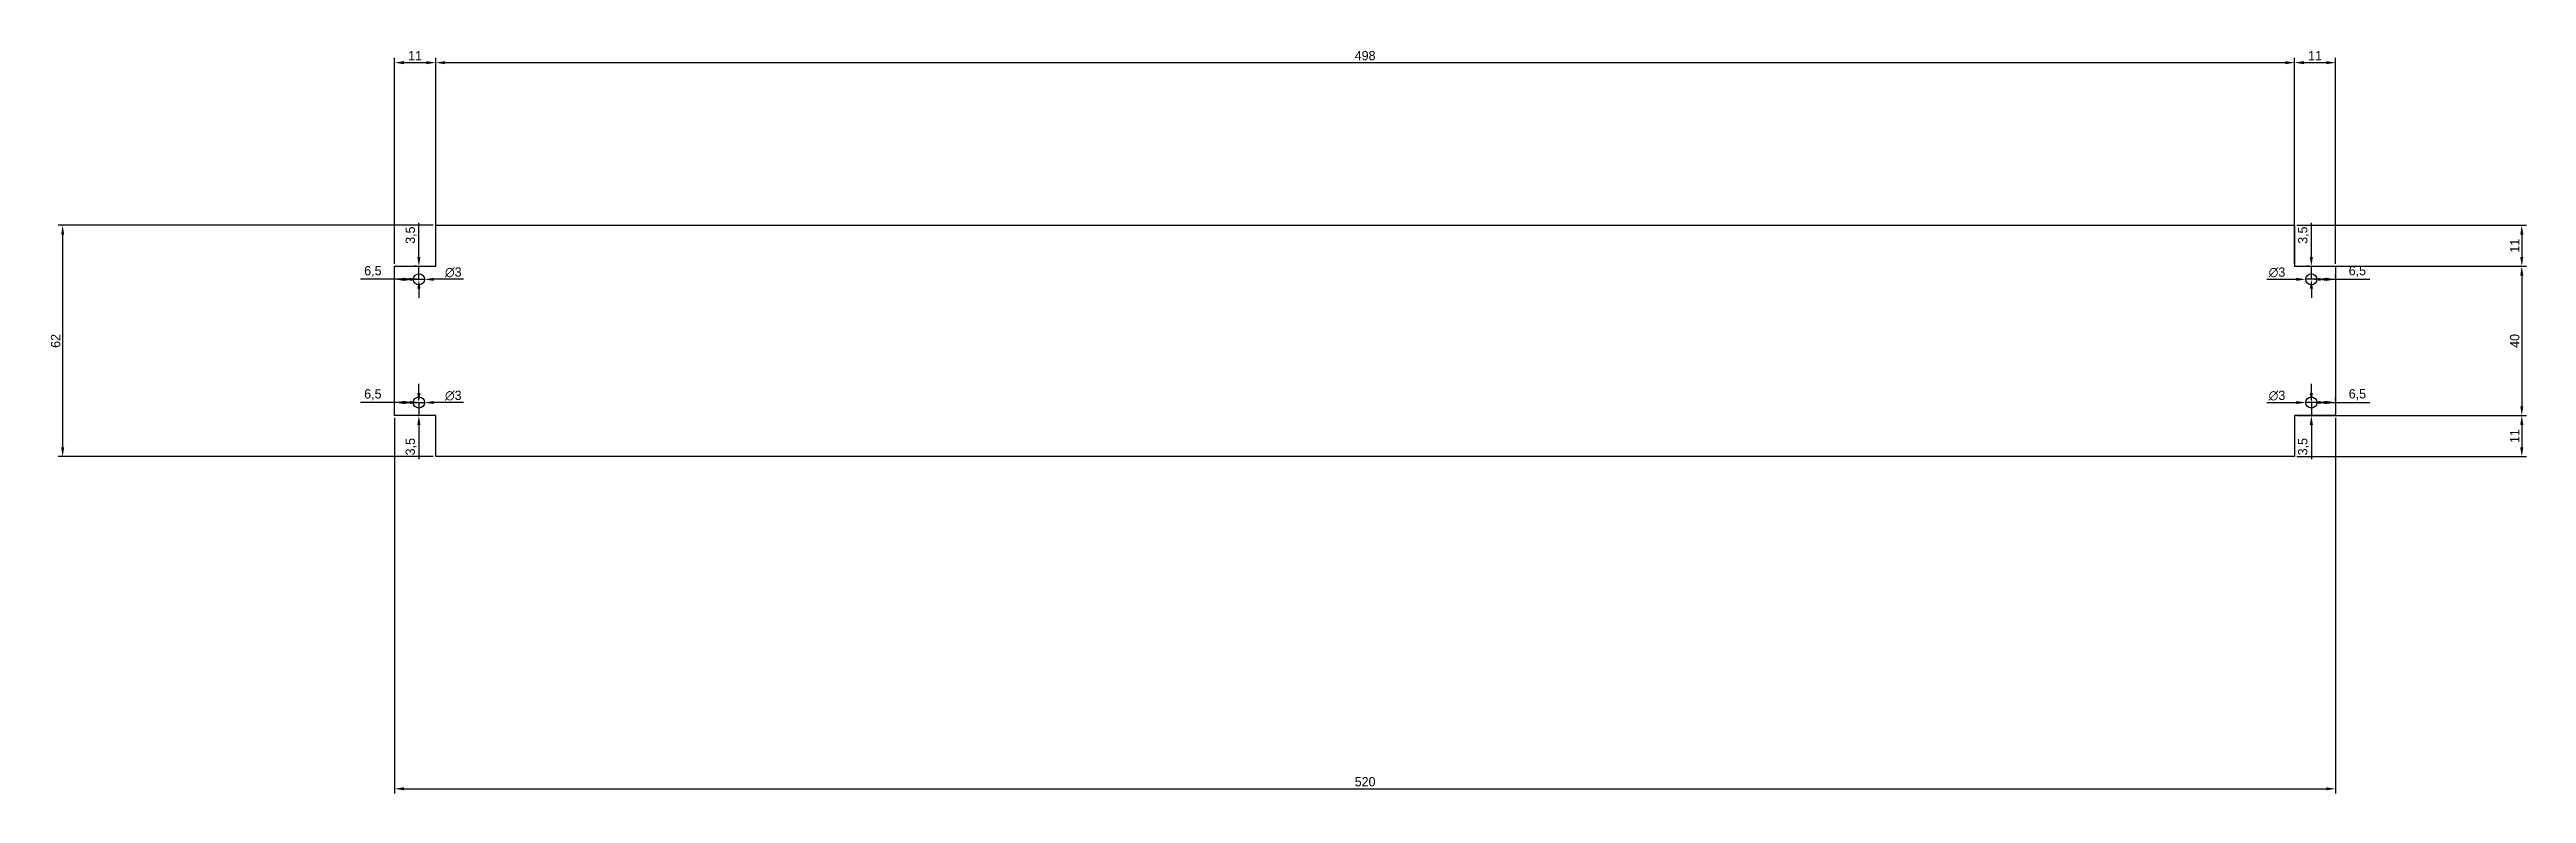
# Model space of a CAD drawing. Header units: millimetres. Extents: x 1308 to 1972, y 722 to 922.
import ezdxf

# ---------------------------------------------------------------- set-up
doc = ezdxf.new("R2010")
doc.units = ezdxf.units.MM
doc.layers.get('Defpoints').update_dxf_attribs({"color": 4})
doc.dimstyles.new('ISO-25', dxfattribs={"dimtxt": 2.5, "dimasz": 2.5, "dimexe": 1.25, "dimexo": 0.625, "dimtad": 1, "dimtxsty": 'Standard', "dimcen": 2.5, "dimadec": 0, "dimazin": 0, "dimtfac": 1, "dimtmove": 0, "dimatfit": 3, "dimfxl": 1, "dimarcsym": 0})

# ---------------------------------------------------------------- blocks, each defined once
blk = doc.blocks.new('*D1')
at = {"layer": 'Defpoints', "color": 0, "lineweight": -2, "transparency": 16777216}
for p, q in [((1411.18, 874.6), (1310.63, 874.6)), ((1311.88, 815.1), (1311.88, 872.1)), ((1411.18, 812.6), (1310.63, 812.6))]:
    blk.add_line(p, q, dxfattribs=at)
at = {"layer": 'Defpoints', "color": 0, "transparency": 16777216}
for p in [(1311.88, 874.6), (1411.81, 874.6), (1411.81, 812.6)]:
    blk.add_point(p, dxfattribs=at)
for points in [[(1311.46, 872.1), (1312.29, 872.1), (1311.88, 874.6)], [(1311.46, 815.1), (1312.29, 815.1), (1311.88, 812.6)]]:
    blk.add_solid(points, dxfattribs=at)
at = {"layer": 'Defpoints', "color": 0, "transparency": 16777216, "insert": (1310, 843.6), "char_height": 2.5, "attachment_point": 5, "rotation": 90}
blk.add_mtext('62', dxfattribs=at)
blk = doc.blocks.new('*D2')
at = {"layer": 'Defpoints', "color": 0, "lineweight": -2, "transparency": 16777216}
for p, q in [((1400.81, 822.97), (1400.81, 722.35)), ((1920.81, 822.97), (1920.81, 722.35)), ((1403.31, 723.6), (1918.31, 723.6))]:
    blk.add_line(p, q, dxfattribs=at)
at = {"layer": 'Defpoints', "color": 0, "transparency": 16777216}
for p in [(1400.81, 823.6), (1920.81, 823.6), (1920.81, 723.6)]:
    blk.add_point(p, dxfattribs=at)
for points in [[(1403.31, 724.02), (1403.31, 723.19), (1400.81, 723.6)], [(1918.31, 724.02), (1918.31, 723.19), (1920.81, 723.6)]]:
    blk.add_solid(points, dxfattribs=at)
at = {"layer": 'Defpoints', "color": 0, "transparency": 16777216, "insert": (1660.81, 725.48), "char_height": 2.5, "attachment_point": 5}
blk.add_mtext('520', dxfattribs=at)
blk = doc.blocks.new('*D3')
at = {"layer": 'Defpoints', "color": 0, "lineweight": -2, "transparency": 16777216}
for p, q in [((1411.81, 875.22), (1411.81, 919.4)), ((1414.31, 918.15), (1907.31, 918.15)), ((1909.81, 875.22), (1909.81, 919.4))]:
    blk.add_line(p, q, dxfattribs=at)
at = {"layer": 'Defpoints', "color": 0, "transparency": 16777216}
for p in [(1909.81, 918.15), (1411.81, 874.6), (1909.81, 874.6)]:
    blk.add_point(p, dxfattribs=at)
for points in [[(1414.31, 918.57), (1414.31, 917.73), (1411.81, 918.15)], [(1907.31, 918.57), (1907.31, 917.73), (1909.81, 918.15)]]:
    blk.add_solid(points, dxfattribs=at)
at = {"layer": 'Defpoints', "color": 0, "transparency": 16777216, "insert": (1660.81, 920.02), "char_height": 2.5, "attachment_point": 5}
blk.add_mtext('498', dxfattribs=at)
blk = doc.blocks.new('*D4')
at = {"layer": 'Defpoints', "color": 0, "lineweight": -2, "transparency": 16777216}
for p, q in [((1400.81, 864.22), (1400.81, 919.4)), ((1403.31, 918.15), (1409.31, 918.15)), ((1411.81, 864.22), (1411.81, 919.4))]:
    blk.add_line(p, q, dxfattribs=at)
at = {"layer": 'Defpoints', "color": 0, "transparency": 16777216}
for p in [(1411.81, 918.15), (1400.81, 863.6), (1411.81, 863.6)]:
    blk.add_point(p, dxfattribs=at)
for points in [[(1403.31, 918.57), (1403.31, 917.73), (1400.81, 918.15)], [(1409.31, 918.57), (1409.31, 917.73), (1411.81, 918.15)]]:
    blk.add_solid(points, dxfattribs=at)
at = {"layer": 'Defpoints', "color": 0, "transparency": 16777216, "insert": (1406.31, 920.02), "char_height": 2.5, "attachment_point": 5}
blk.add_mtext('11', dxfattribs=at)
blk = doc.blocks.new('*D5')
at = {"layer": 'Defpoints', "color": 0, "lineweight": -2, "transparency": 16777216}
for p, q in [((1909.81, 864.22), (1909.81, 919.4)), ((1912.31, 918.15), (1918.31, 918.15)), ((1920.81, 864.22), (1920.81, 919.4))]:
    blk.add_line(p, q, dxfattribs=at)
at = {"layer": 'Defpoints', "color": 0, "transparency": 16777216}
for p in [(1920.81, 918.15), (1909.81, 863.6), (1920.81, 863.6)]:
    blk.add_point(p, dxfattribs=at)
for points in [[(1912.31, 918.57), (1912.31, 917.73), (1909.81, 918.15)], [(1918.31, 918.57), (1918.31, 917.73), (1920.81, 918.15)]]:
    blk.add_solid(points, dxfattribs=at)
at = {"layer": 'Defpoints', "color": 0, "transparency": 16777216, "insert": (1915.31, 920.02), "char_height": 2.5, "attachment_point": 5}
blk.add_mtext('11', dxfattribs=at)
blk = doc.blocks.new('*D6')
at = {"layer": 'Defpoints', "color": 0, "lineweight": -2, "transparency": 16777216}
for p, q in [((1921.43, 863.6), (1971.94, 863.6)), ((1970.69, 861.1), (1970.69, 826.1)), ((1921.43, 823.6), (1971.94, 823.6))]:
    blk.add_line(p, q, dxfattribs=at)
at = {"layer": 'Defpoints', "color": 0, "transparency": 16777216}
for p in [(1920.81, 863.6), (1920.81, 823.6), (1970.69, 823.6)]:
    blk.add_point(p, dxfattribs=at)
for points in [[(1970.27, 861.1), (1971.11, 861.1), (1970.69, 863.6)], [(1970.27, 826.1), (1971.11, 826.1), (1970.69, 823.6)]]:
    blk.add_solid(points, dxfattribs=at)
at = {"layer": 'Defpoints', "color": 0, "transparency": 16777216, "insert": (1968.81, 843.6), "char_height": 2.5, "attachment_point": 5, "rotation": 90}
blk.add_mtext('40', dxfattribs=at)
blk = doc.blocks.new('*D7')
at = {"layer": 'Defpoints', "color": 0, "lineweight": -2, "transparency": 16777216}
for p, q in [((1910.43, 874.6), (1971.94, 874.6)), ((1970.69, 872.1), (1970.69, 866.1)), ((1910.43, 863.6), (1971.94, 863.6))]:
    blk.add_line(p, q, dxfattribs=at)
at = {"layer": 'Defpoints', "color": 0, "transparency": 16777216}
for p in [(1909.81, 874.6), (1909.81, 863.6), (1970.69, 863.6)]:
    blk.add_point(p, dxfattribs=at)
for points in [[(1970.27, 872.1), (1971.11, 872.1), (1970.69, 874.6)], [(1970.27, 866.1), (1971.11, 866.1), (1970.69, 863.6)]]:
    blk.add_solid(points, dxfattribs=at)
at = {"layer": 'Defpoints', "color": 0, "transparency": 16777216, "insert": (1968.81, 869.1), "char_height": 2.5, "attachment_point": 5, "rotation": 90}
blk.add_mtext('11', dxfattribs=at)
blk = doc.blocks.new('*D8')
at = {"layer": 'Defpoints', "color": 0, "lineweight": -2, "transparency": 16777216}
for p, q in [((1910.43, 823.6), (1971.94, 823.6)), ((1970.69, 821.1), (1970.69, 815.1)), ((1910.43, 812.6), (1971.94, 812.6))]:
    blk.add_line(p, q, dxfattribs=at)
at = {"layer": 'Defpoints', "color": 0, "transparency": 16777216}
for p in [(1909.81, 823.6), (1909.81, 812.6), (1970.69, 812.6)]:
    blk.add_point(p, dxfattribs=at)
for points in [[(1970.27, 821.1), (1971.11, 821.1), (1970.69, 823.6)], [(1970.27, 815.1), (1971.11, 815.1), (1970.69, 812.6)]]:
    blk.add_solid(points, dxfattribs=at)
at = {"layer": 'Defpoints', "color": 0, "transparency": 16777216, "insert": (1968.81, 818.1), "char_height": 2.5, "attachment_point": 5, "rotation": 90}
blk.add_mtext('11', dxfattribs=at)
blk = doc.blocks.new('*D9')
at = {"layer": 'Defpoints', "color": 0, "lineweight": -2, "transparency": 16777216}
for p, q in [((1400.81, 827.1), (1391.64, 827.1)), ((1400.81, 827.72), (1400.81, 828.35)), ((1404.81, 827.1), (1403.31, 827.1)), ((1407.31, 827.72), (1407.31, 828.35))]:
    blk.add_line(p, q, dxfattribs=at)
at = {"layer": 'Defpoints', "color": 0, "transparency": 16777216}
for p in [(1400.81, 827.1), (1400.81, 827.1), (1407.31, 827.1)]:
    blk.add_point(p, dxfattribs=at)
for points in [[(1403.31, 827.51), (1403.31, 826.68), (1400.81, 827.1)], [(1404.81, 827.51), (1404.81, 826.68), (1407.31, 827.1)]]:
    blk.add_solid(points, dxfattribs=at)
at = {"layer": 'Defpoints', "color": 0, "transparency": 16777216, "insert": (1394.98, 829.18), "char_height": 2.5, "attachment_point": 5}
blk.add_mtext('6,5', dxfattribs=at)
blk = doc.blocks.new('*D10')
at = {"layer": 'Defpoints', "color": 0, "lineweight": -2, "transparency": 16777216}
for p, q in [((1407.31, 829.6), (1407.31, 832.1)), ((1406.68, 827.1), (1406.06, 827.1)), ((1406.68, 823.6), (1406.06, 823.6)), ((1407.31, 827.1), (1407.31, 823.6)), ((1407.31, 821.1), (1407.31, 811.93))]:
    blk.add_line(p, q, dxfattribs=at)
at = {"layer": 'Defpoints', "color": 0, "transparency": 16777216}
for p in [(1407.31, 827.1), (1407.31, 823.6), (1407.31, 823.6)]:
    blk.add_point(p, dxfattribs=at)
for points in [[(1406.89, 829.6), (1407.73, 829.6), (1407.31, 827.1)], [(1406.89, 821.1), (1407.73, 821.1), (1407.31, 823.6)]]:
    blk.add_solid(points, dxfattribs=at)
at = {"layer": 'Defpoints', "color": 0, "transparency": 16777216, "insert": (1405.23, 815.26), "char_height": 2.5, "attachment_point": 5, "rotation": 90}
blk.add_mtext('3,5', dxfattribs=at)
blk = doc.blocks.new('*D11')
at = {"layer": 'Defpoints', "color": 0, "lineweight": -2, "transparency": 16777216}
for p, q in [((1407.31, 866.1), (1407.31, 875.26)), ((1406.68, 863.6), (1406.06, 863.6)), ((1407.31, 860.1), (1407.31, 863.6)), ((1406.68, 860.1), (1406.06, 860.1)), ((1407.31, 857.6), (1407.31, 855.1))]:
    blk.add_line(p, q, dxfattribs=at)
at = {"layer": 'Defpoints', "color": 0, "transparency": 16777216}
for p in [(1407.31, 863.6), (1407.31, 863.6), (1407.31, 860.1)]:
    blk.add_point(p, dxfattribs=at)
for points in [[(1406.89, 866.1), (1407.73, 866.1), (1407.31, 863.6)], [(1406.89, 857.6), (1407.73, 857.6), (1407.31, 860.1)]]:
    blk.add_solid(points, dxfattribs=at)
at = {"layer": 'Defpoints', "color": 0, "transparency": 16777216, "insert": (1405.23, 871.93), "char_height": 2.5, "attachment_point": 5, "rotation": 90}
blk.add_mtext('3,5', dxfattribs=at)
blk = doc.blocks.new('*D12')
at = {"layer": 'Defpoints', "color": 0, "lineweight": -2, "transparency": 16777216}
for p, q in [((1400.81, 860.1), (1391.64, 860.1)), ((1400.81, 860.72), (1400.81, 861.35)), ((1404.81, 860.1), (1403.31, 860.1)), ((1407.31, 860.72), (1407.31, 861.35))]:
    blk.add_line(p, q, dxfattribs=at)
at = {"layer": 'Defpoints', "color": 0, "transparency": 16777216}
for p in [(1400.81, 860.1), (1400.81, 860.1), (1407.31, 860.1)]:
    blk.add_point(p, dxfattribs=at)
for points in [[(1403.31, 860.51), (1403.31, 859.68), (1400.81, 860.1)], [(1404.81, 860.51), (1404.81, 859.68), (1407.31, 860.1)]]:
    blk.add_solid(points, dxfattribs=at)
at = {"layer": 'Defpoints', "color": 0, "transparency": 16777216, "insert": (1394.98, 862.18), "char_height": 2.5, "attachment_point": 5}
blk.add_mtext('6,5', dxfattribs=at)
blk = doc.blocks.new('*D13')
at = {"layer": 'Defpoints', "color": 0, "lineweight": -2, "transparency": 16777216}
for p, q in [((1403.31, 827.11), (1400.81, 827.12)), ((1405.81, 827.1), (1408.81, 827.09)), ((1419.23, 827.06), (1411.31, 827.09))]:
    blk.add_line(p, q, dxfattribs=at)
at = {"layer": 'Defpoints', "color": 0, "transparency": 16777216}
for p in [(1405.81, 827.1), (1408.81, 827.09)]:
    blk.add_point(p, dxfattribs=at)
for points in [[(1403.31, 827.53), (1403.31, 826.69), (1405.81, 827.1)], [(1411.31, 827.5), (1411.31, 826.67), (1408.81, 827.09)]]:
    blk.add_solid(points, dxfattribs=at)
at = {"layer": 'Defpoints', "color": 0, "transparency": 16777216, "insert": (1416.52, 828.94), "char_height": 2.5, "attachment_point": 5, "rotation": 359.82057}
blk.add_mtext('∅3', dxfattribs=at)
blk = doc.blocks.new('*D14')
at = {"layer": 'Defpoints', "color": 0, "lineweight": -2, "transparency": 16777216}
for p, q in [((1403.31, 860.1), (1400.81, 860.1)), ((1405.81, 860.1), (1408.81, 860.1)), ((1419.23, 860.1), (1411.31, 860.1))]:
    blk.add_line(p, q, dxfattribs=at)
at = {"layer": 'Defpoints', "color": 0, "transparency": 16777216}
for p in [(1405.81, 860.1), (1408.81, 860.1)]:
    blk.add_point(p, dxfattribs=at)
for points in [[(1403.31, 860.51), (1403.31, 859.68), (1405.81, 860.1)], [(1411.31, 860.51), (1411.31, 859.68), (1408.81, 860.1)]]:
    blk.add_solid(points, dxfattribs=at)
at = {"layer": 'Defpoints', "color": 0, "transparency": 16777216, "insert": (1416.52, 861.97), "char_height": 2.5, "attachment_point": 5, "rotation": 359.99654}
blk.add_mtext('∅3', dxfattribs=at)
blk = doc.blocks.new('*D15')
at = {"layer": 'Defpoints', "color": 0, "lineweight": -2, "transparency": 16777216}
for p, q in [((1902.39, 827.06), (1910.31, 827.08)), ((1915.81, 827.1), (1912.81, 827.09)), ((1918.31, 827.11), (1920.81, 827.12))]:
    blk.add_line(p, q, dxfattribs=at)
at = {"layer": 'Defpoints', "color": 0, "transparency": 16777216}
for p in [(1912.81, 827.09), (1915.81, 827.1)]:
    blk.add_point(p, dxfattribs=at)
for points in [[(1910.31, 827.5), (1910.31, 826.67), (1912.81, 827.09)], [(1918.31, 827.53), (1918.31, 826.69), (1915.81, 827.1)]]:
    blk.add_solid(points, dxfattribs=at)
at = {"layer": 'Defpoints', "color": 0, "transparency": 16777216, "insert": (1905.1, 828.94), "char_height": 2.5, "attachment_point": 5, "rotation": 0.1815}
blk.add_mtext('∅3', dxfattribs=at)
blk = doc.blocks.new('*D17')
at = {"layer": 'Defpoints', "color": 0, "lineweight": -2, "transparency": 16777216}
for p, q in [((1914.31, 866.1), (1914.31, 875.26)), ((1913.68, 863.6), (1913.06, 863.6)), ((1914.31, 860.1), (1914.31, 863.6)), ((1913.68, 860.1), (1913.06, 860.1)), ((1914.31, 857.6), (1914.31, 855.1))]:
    blk.add_line(p, q, dxfattribs=at)
at = {"layer": 'Defpoints', "color": 0, "transparency": 16777216}
for p in [(1914.31, 863.6), (1914.31, 863.6), (1914.31, 860.1)]:
    blk.add_point(p, dxfattribs=at)
for points in [[(1913.89, 866.1), (1914.73, 866.1), (1914.31, 863.6)], [(1913.89, 857.6), (1914.73, 857.6), (1914.31, 860.1)]]:
    blk.add_solid(points, dxfattribs=at)
at = {"layer": 'Defpoints', "color": 0, "transparency": 16777216, "insert": (1912.23, 871.93), "char_height": 2.5, "attachment_point": 5, "rotation": 90}
blk.add_mtext('3,5', dxfattribs=at)
blk = doc.blocks.new('*D19')
at = {"layer": 'Defpoints', "color": 0, "lineweight": -2, "transparency": 16777216}
for p, q in [((1914.31, 860.72), (1914.31, 861.35)), ((1916.81, 860.1), (1918.31, 860.1)), ((1920.81, 860.72), (1920.81, 861.35)), ((1920.81, 860.1), (1929.98, 860.1))]:
    blk.add_line(p, q, dxfattribs=at)
at = {"layer": 'Defpoints', "color": 0, "transparency": 16777216}
for p in [(1914.31, 860.1), (1920.81, 860.1), (1920.81, 860.1)]:
    blk.add_point(p, dxfattribs=at)
for points in [[(1916.81, 860.51), (1916.81, 859.68), (1914.31, 860.1)], [(1918.31, 860.51), (1918.31, 859.68), (1920.81, 860.1)]]:
    blk.add_solid(points, dxfattribs=at)
at = {"layer": 'Defpoints', "color": 0, "transparency": 16777216, "insert": (1926.64, 862.18), "char_height": 2.5, "attachment_point": 5}
blk.add_mtext('6,5', dxfattribs=at)
blk = doc.blocks.new('*D20')
at = {"layer": 'Defpoints', "color": 0, "lineweight": -2, "transparency": 16777216}
for p, q in [((1902.39, 860.1), (1910.31, 860.1)), ((1915.81, 860.1), (1912.81, 860.1)), ((1918.31, 860.1), (1920.81, 860.1))]:
    blk.add_line(p, q, dxfattribs=at)
at = {"layer": 'Defpoints', "color": 0, "transparency": 16777216}
for p in [(1912.81, 860.1), (1915.81, 860.1)]:
    blk.add_point(p, dxfattribs=at)
for points in [[(1910.31, 860.51), (1910.31, 859.68), (1912.81, 860.1)], [(1918.31, 860.51), (1918.31, 859.68), (1915.81, 860.1)]]:
    blk.add_solid(points, dxfattribs=at)
at = {"layer": 'Defpoints', "color": 0, "transparency": 16777216, "insert": (1905.1, 861.97), "char_height": 2.5, "attachment_point": 5, "rotation": 359.99241}
blk.add_mtext('∅3', dxfattribs=at)
blk = doc.blocks.new('*D21')
at = {"layer": 'Defpoints', "color": 0, "lineweight": -2, "transparency": 16777216}
for p, q in [((1914.31, 829.6), (1914.31, 832.1)), ((1913.68, 827.1), (1913.06, 827.1)), ((1913.68, 823.6), (1913.06, 823.6)), ((1914.31, 827.1), (1914.31, 823.6)), ((1914.31, 821.1), (1914.31, 811.93))]:
    blk.add_line(p, q, dxfattribs=at)
at = {"layer": 'Defpoints', "color": 0, "transparency": 16777216}
for p in [(1914.31, 827.1), (1914.31, 823.6), (1914.31, 823.6)]:
    blk.add_point(p, dxfattribs=at)
for points in [[(1913.89, 829.6), (1914.73, 829.6), (1914.31, 827.1)], [(1913.89, 821.1), (1914.73, 821.1), (1914.31, 823.6)]]:
    blk.add_solid(points, dxfattribs=at)
at = {"layer": 'Defpoints', "color": 0, "transparency": 16777216, "insert": (1912.23, 815.26), "char_height": 2.5, "attachment_point": 5, "rotation": 90}
blk.add_mtext('3,5', dxfattribs=at)
blk = doc.blocks.new('*D22')
at = {"layer": 'Defpoints', "color": 0, "lineweight": -2, "transparency": 16777216}
for p, q in [((1914.31, 827.72), (1914.31, 828.37)), ((1916.81, 827.12), (1918.31, 827.12)), ((1920.81, 827.72), (1920.81, 828.37)), ((1920.81, 827.12), (1929.98, 827.12))]:
    blk.add_line(p, q, dxfattribs=at)
at = {"layer": 'Defpoints', "color": 0, "transparency": 16777216}
for p in [(1914.31, 827.1), (1920.81, 827.12), (1920.81, 827.1)]:
    blk.add_point(p, dxfattribs=at)
for points in [[(1916.81, 827.53), (1916.81, 826.7), (1914.31, 827.12)], [(1918.31, 827.53), (1918.31, 826.7), (1920.81, 827.12)]]:
    blk.add_solid(points, dxfattribs=at)
at = {"layer": 'Defpoints', "color": 0, "transparency": 16777216, "insert": (1926.64, 829.2), "char_height": 2.5, "attachment_point": 5}
blk.add_mtext('6,5', dxfattribs=at)

msp = doc.modelspace()

# ---------------------------------------------------------------- linework, layer by layer
for p, q in [((1411.81, 863.598), (1411.81, 874.598)), ((1411.81, 874.598), (1909.81, 874.598)), ((1909.81, 874.598), (1909.81, 863.598)), ((1400.81, 823.598), (1400.81, 863.598)), ((1400.81, 863.598), (1411.81, 863.598)), ((1909.81, 863.598), (1920.81, 863.598)), ((1920.81, 863.598), (1920.81, 823.598)), ((1411.81, 823.598), (1400.81, 823.598)), ((1411.81, 812.598), (1411.81, 823.598)), ((1920.81, 823.598), (1909.81, 823.598)), ((1909.81, 823.598), (1909.81, 812.598)), ((1909.81, 812.598), (1411.81, 812.598))]:
    msp.add_line(p, q)
for centre in [(1407.31, 860.098), (1914.31, 860.098), (1407.31, 827.098), (1914.31, 827.098)]:
    msp.add_circle(centre, 1.5)

# ---------------------------------------------------------------- dimensions: what is measured, and where the dimension line sits
at = {"layer": 'Defpoints'}
for p1, p2, distance, picture, middle in [((1400.81, 863.598), (1411.81, 863.598), 54.551, '*D4', (1406.31, 920.024)), ((1411.81, 874.598), (1909.81, 874.598), 43.551, '*D3', (1660.81, 920.024)), ((1909.81, 863.598), (1920.81, 863.598), 54.551, '*D5', (1915.31, 920.024)), ((1411.81, 812.598), (1411.81, 874.598), 99.933, '*D1', (1310.001, 843.598)), ((1407.31, 860.098), (1407.31, 863.598), 0, '*D11', (1405.226, 871.931)), ((1909.81, 874.598), (1909.81, 863.598), 60.879, '*D7', (1968.813, 869.098)), ((1914.31, 860.098), (1914.31, 863.598), 0, '*D17', (1912.226, 871.931)), ((1407.31, 860.098), (1400.81, 860.098), 0, '*D12', (1394.976, 862.181)), ((1914.31, 860.098), (1920.81, 860.098), 0, '*D19', (1926.643, 862.181)), ((1920.81, 863.598), (1920.81, 823.598), 49.879, '*D6', (1968.813, 843.598)), ((1407.31, 827.098), (1400.81, 827.098), 0, '*D9', (1394.976, 829.181)), ((1407.31, 827.098), (1407.31, 823.598), 0, '*D10', (1405.226, 815.264)), ((1914.31, 827.098), (1914.31, 823.598), 0, '*D21', (1912.226, 815.264)), ((1914.31, 827.098), (1920.81, 827.098), 0.021, '*D22', (1926.643, 829.202)), ((1400.81, 823.598), (1920.81, 823.598), -99.995, '*D2', (1660.81, 725.478)), ((1909.81, 823.598), (1909.81, 812.598), 60.879, '*D8', (1968.813, 818.098))]:
    dim = msp.add_aligned_dim(p1=p1, p2=p2, distance=distance, dimstyle='ISO-25', dxfattribs=at)
    dim.commit()
    dim.dimension.update_dxf_attribs({"geometry": picture, "text_midpoint": middle})
for p1, p2, picture, middle in [((1405.81, 860.098), (1408.81, 860.098), '*D14', (1416.518, 861.972)), ((1915.81, 860.097), (1912.81, 860.098), '*D20', (1905.101, 861.974)), ((1405.81, 827.102), (1408.81, 827.093), '*D13', (1416.524, 828.944)), ((1915.81, 827.102), (1912.81, 827.093), '*D15', (1905.095, 828.943))]:
    dim = msp.add_diameter_dim_2p(p1=p1, p2=p2, dimstyle='ISO-25', dxfattribs=at)
    dim.commit()
    dim.dimension.update_dxf_attribs({"geometry": picture, "text_midpoint": middle})

doc.saveas('drawing.dxf')
